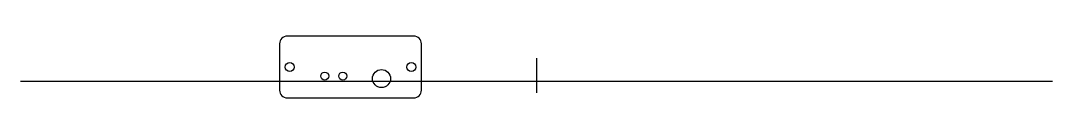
# Model space of a CAD drawing. Header units: inches. Extents: x -100 to 300, y 0 to 24.
import ezdxf

# ---------------------------------------------------------------- set-up
doc = ezdxf.new("R2010")
doc.units = ezdxf.units.IN
doc.header["$MEASUREMENT"] = 0
doc.layers.add('Hilfslinien', color=7, linetype='Continuous')
doc.layers.add('Layer1', color=7, linetype='Continuous')

msp = doc.modelspace()

# ---------------------------------------------------------------- linework, layer by layer
at = {"layer": 'Hilfslinien', "color": 6}
msp.add_line((-100.35, 6.56), (299.5, 6.56), dxfattribs=at)
at = {"layer": 'Layer1', "color": 18}
for p, q in [((52, 24), (3, 24)), ((0, 21), (0, 3)), ((55, 3), (55, 21)), ((3, 0), (52, 0))]:
    msp.add_line(p, q, dxfattribs=at)
at = {"layer": 'Layer1', "color": 150}
msp.add_line((99.69, 1.95), (99.69, 15.45), dxfattribs=at)
at = {"layer": 'Layer1', "color": 18}
for centre, radius in [((3.95, 12), 1.75), ((51.05, 12), 1.75), ((17.5, 8.5), 1.55), ((24.5, 8.5), 1.55), ((39.5, 7.5), 3.5)]:
    msp.add_circle(centre, radius, dxfattribs=at)
for centre, start, end in [((3, 21), 90, 180), ((52, 21), 0, 90), ((3, 3), 180, 270), ((52, 3), 270, 0)]:
    msp.add_arc(centre, 3, start, end, dxfattribs=at)

doc.saveas('drawing.dxf')
